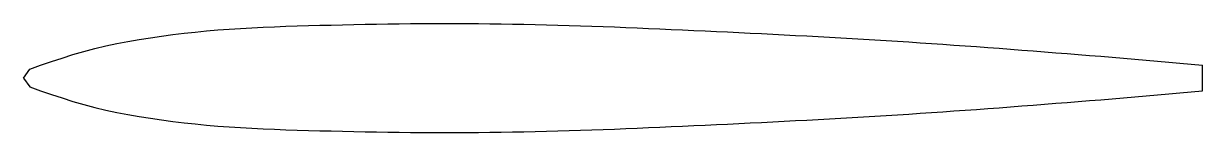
# Model space of a CAD drawing. Header units: millimetres. Extents: x 334 to 854, y 396 to 445.
import ezdxf

# ---------------------------------------------------------------- set-up
doc = ezdxf.new("R2010")
doc.units = ezdxf.units.MM
doc.layers.add('View', color=7, linetype='CONTINUOUS')

msp = doc.modelspace()

# ---------------------------------------------------------------- linework, layer by layer
at = {"layer": 'View'}
for p, q in [((854.5, 420.5), (854.5, 426.22)), ((854.5, 414.78), (854.5, 420.5))]:
    msp.add_line(p, q, dxfattribs=at)
for points in [[(334.5, 420.5), (337.33, 424.41), (342.01, 426.18), (346.75, 427.75), (351.5, 429.33), (356.26, 430.86), (361.05, 432.3), (365.88, 433.59), (370.74, 434.74), (375.64, 435.76), (380.55, 436.69), (385.48, 437.54), (390.42, 438.32), (395.36, 439.04), (400.32, 439.7), (405.28, 440.3), (410.25, 440.85), (415.23, 441.34), (420.21, 441.77), (425.2, 442.15), (430.19, 442.48), (435.18, 442.76), (440.17, 443.01), (445.17, 443.23), (450.16, 443.41), (455.16, 443.58), (460.16, 443.72), (465.16, 443.85), (470.16, 443.97), (475.15, 444.08), (480.15, 444.18), (485.15, 444.28), (490.15, 444.37), (495.15, 444.44), (500.15, 444.51), (505.15, 444.57), (510.15, 444.61), (515.15, 444.64), (520.15, 444.65), (525.15, 444.65), (530.15, 444.63), (535.15, 444.6), (540.15, 444.55), (545.15, 444.48), (550.15, 444.4), (555.15, 444.31), (560.15, 444.2), (565.14, 444.07), (570.14, 443.93), (575.14, 443.79), (580.14, 443.63), (585.14, 443.46), (590.13, 443.28), (595.13, 443.09), (600.12, 442.9), (605.12, 442.7), (610.12, 442.49), (615.11, 442.27), (620.11, 442.05), (625.1, 441.83), (630.1, 441.6), (635.09, 441.37), (640.09, 441.13), (645.08, 440.89), (650.07, 440.64), (655.07, 440.4), (660.06, 440.15), (665.06, 439.89), (670.05, 439.64), (675.04, 439.38), (680.03, 439.11), (685.03, 438.84), (690.02, 438.56), (695.01, 438.28), (700, 437.99), (704.99, 437.69), (709.99, 437.39), (714.98, 437.08), (719.97, 436.77), (724.96, 436.45), (729.94, 436.12), (734.93, 435.78), (739.92, 435.44), (744.91, 435.1), (749.9, 434.74), (754.88, 434.38), (759.87, 434.02), (764.86, 433.65), (769.84, 433.27), (774.83, 432.89), (779.81, 432.51), (784.8, 432.12), (789.78, 431.72), (794.77, 431.32), (799.75, 430.92), (804.73, 430.51), (809.72, 430.1), (814.7, 429.68), (819.68, 429.26), (824.66, 428.84), (829.65, 428.41), (834.63, 427.98), (839.61, 427.54), (844.59, 427.1), (849.57, 426.66), (854.5, 426.22)], [(334.5, 420.5), (337.33, 416.59), (342.01, 414.82), (346.75, 413.25), (351.5, 411.67), (356.26, 410.14), (361.05, 408.7), (365.88, 407.41), (370.74, 406.26), (375.64, 405.24), (380.55, 404.31), (385.48, 403.46), (390.42, 402.68), (395.36, 401.96), (400.32, 401.3), (405.28, 400.7), (410.25, 400.15), (415.23, 399.66), (420.21, 399.23), (425.2, 398.85), (430.19, 398.52), (435.18, 398.24), (440.17, 397.99), (445.17, 397.77), (450.16, 397.59), (455.16, 397.42), (460.16, 397.28), (465.16, 397.15), (470.16, 397.03), (475.15, 396.92), (480.15, 396.82), (485.15, 396.72), (490.15, 396.63), (495.15, 396.56), (500.15, 396.49), (505.15, 396.43), (510.15, 396.39), (515.15, 396.36), (520.15, 396.35), (525.15, 396.35), (530.15, 396.37), (535.15, 396.4), (540.15, 396.45), (545.15, 396.52), (550.15, 396.6), (555.15, 396.69), (560.15, 396.8), (565.14, 396.93), (570.14, 397.07), (575.14, 397.21), (580.14, 397.37), (585.14, 397.54), (590.13, 397.72), (595.13, 397.91), (600.12, 398.1), (605.12, 398.3), (610.12, 398.51), (615.11, 398.73), (620.11, 398.95), (625.1, 399.17), (630.1, 399.4), (635.09, 399.63), (640.09, 399.87), (645.08, 400.11), (650.07, 400.36), (655.07, 400.6), (660.06, 400.85), (665.06, 401.11), (670.05, 401.36), (675.04, 401.62), (680.03, 401.89), (685.03, 402.16), (690.02, 402.44), (695.01, 402.72), (700, 403.01), (704.99, 403.31), (709.99, 403.61), (714.98, 403.92), (719.97, 404.23), (724.96, 404.55), (729.94, 404.88), (734.93, 405.22), (739.92, 405.56), (744.91, 405.9), (749.9, 406.26), (754.88, 406.62), (759.87, 406.98), (764.86, 407.35), (769.84, 407.73), (774.83, 408.11), (779.81, 408.49), (784.8, 408.88), (789.78, 409.28), (794.77, 409.68), (799.75, 410.08), (804.73, 410.49), (809.72, 410.9), (814.7, 411.32), (819.68, 411.74), (824.66, 412.16), (829.65, 412.59), (834.63, 413.02), (839.61, 413.46), (844.59, 413.9), (849.57, 414.34), (854.5, 414.78)]]:
    msp.add_lwpolyline(points, dxfattribs=at)

doc.saveas('drawing.dxf')
